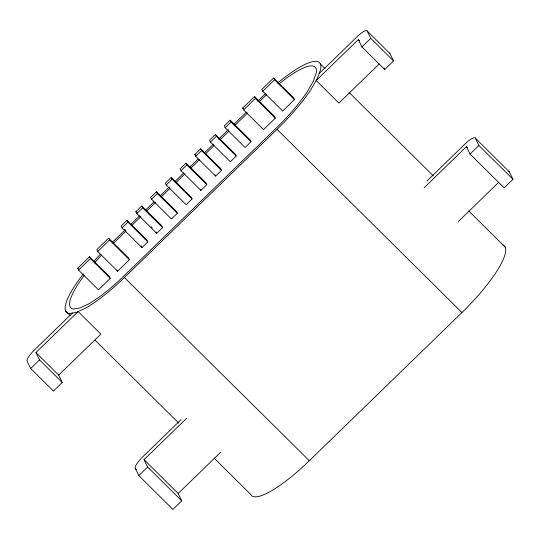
<?xml version="1.0" encoding="UTF-8"?>
<svg xmlns="http://www.w3.org/2000/svg" width="540" height="540" viewBox="0 0 540 540"><rect width="100%" height="100%" fill="white"/><g stroke="black" fill="none" stroke-linecap="round" stroke-linejoin="round"><path stroke-width="0.81" d="M77.672 268.225L89.465 256.784L109.377 276.514L110.268 278.357L98.483 289.798L78.57 270.068L77.672 268.225L78.847 269.386M108.614 238.187L96.829 249.629L97.727 251.471L117.639 271.202L129.425 259.76L128.534 257.918L108.614 238.187L109.512 240.03L129.425 259.76M127.035 220.306L121.142 226.031L122.04 227.873L141.953 247.604L147.845 241.88L146.947 240.037L127.035 220.306L127.933 222.149L147.845 241.88M135.878 211.727L141.77 206.003L161.683 225.734L162.581 227.576L156.688 233.3L136.775 213.57L135.878 211.727L137.045 212.888M156.506 191.7L150.613 197.424L151.511 199.267L171.423 218.997L177.316 213.273L176.418 211.43L156.506 191.7L157.403 193.543L177.316 213.273M171.241 177.397L165.348 183.121L166.239 184.964L186.158 204.694L192.051 198.97L191.153 197.127L171.241 177.397L172.139 179.24L192.051 198.97M185.976 163.094L180.083 168.811L180.974 170.66L200.894 190.391L206.786 184.667L205.888 182.824L185.976 163.094L186.874 164.936L206.786 184.667M194.819 154.508L200.711 148.79L220.624 168.52L221.522 170.363L215.622 176.081L195.71 156.357L194.819 154.508L195.986 155.669M215.447 134.487L209.554 140.204L210.445 142.047L230.357 161.777L236.257 156.06L235.359 154.217L215.447 134.487L216.344 136.33L236.257 156.06M230.182 120.184L224.289 125.901L225.18 127.744L245.093 147.474L250.992 141.757L250.094 139.914L230.182 120.184L231.073 122.027L250.992 141.757M242.703 108.02L254.495 96.579L274.408 116.309L275.299 118.152L263.513 129.6L243.601 109.87L242.703 108.02L243.878 109.181M273.652 77.983L261.86 89.431L262.757 91.273L282.67 111.004L294.455 99.556L293.564 97.713L273.652 77.983L274.543 79.832L294.455 99.556M78.57 270.068L90.356 258.626L89.465 256.784M97.727 251.471L109.512 240.03M122.04 227.873L127.933 222.149M136.775 213.57L142.668 207.846L141.77 206.003M151.511 199.267L157.403 193.543M166.239 184.964L172.139 179.24M180.974 170.66L186.874 164.936M195.71 156.357L201.609 150.633L200.711 148.79M210.445 142.047L216.344 136.33M225.18 127.744L231.073 122.027M243.601 109.87L255.386 98.422L254.495 96.579M262.757 91.273L274.543 79.832M112.529 242.123L125.199 229.817M130.633 224.552L139.678 215.764M145.712 209.905L154.163 201.704M160.198 195.851L169.243 187.063M174.677 181.791L183.728 173.009M189.763 167.15L198.207 158.949M204.242 153.09L213.293 144.308M218.72 139.036L228.38 129.661M233.806 124.389L246.476 112.091M257.945 100.967L261.562 97.45A71.28 16.78 -45.3 0 1 265.822 93.4M113.198 243.506L125.874 231.201M131.902 225.349L140.953 216.56M146.387 211.288L155.439 202.5M161.467 196.648L169.918 188.447M175.952 182.588L185.004 173.806M191.038 167.947L199.483 159.746M205.517 153.887L213.962 145.692M219.996 139.833L229.048 131.044M234.482 125.773L247.752 112.887M259.214 101.763L262.231 98.834A65.104 15.329 -45.3 0 1 266.517 94.763M72.448 313.031L34.601 349.778A12.359 2.909 -45.3 0 0 27.101 361.125L30.679 368.503L53.44 391.048L62.282 382.469L58.698 375.091L35.944 352.546L78.131 311.587L100.892 334.139L58.698 375.091M319.147 73.555L357.001 36.815A12.359 2.909 -45.3 0 1 367.18 30.996L389.941 53.548L393.518 60.919L384.683 69.505L361.921 46.953L358.344 39.582L316.15 80.534L338.911 103.086L379.289 63.882M30.679 368.503L39.521 359.917L35.944 352.546M83.363 273.901A71.28 16.78 -45.3 0 0 69.41 313.51L76.37 312.417L86.076 307.854A71.28 16.78 -45.3 0 0 124.396 277.526L277.047 129.344A71.28 16.78 -45.3 0 0 310.831 89.674L317.331 78.509L320.558 69.721A71.28 16.78 -45.3 0 0 277.682 82.951M361.921 46.953L370.764 38.374L367.18 30.996M181.076 419.627L142.695 456.881A12.359 2.909 -45.3 0 0 135.203 468.227L138.78 475.605L172.915 509.429L181.757 500.843L178.18 493.472L144.038 459.648L186.617 418.318M427.052 180.853L465.102 143.917A12.359 2.909 -45.3 0 1 475.281 138.098L509.423 171.923L513 179.3L504.158 187.88L470.023 154.055L466.439 146.684L424.163 187.724M138.78 475.605L147.623 467.019L144.038 459.648M470.023 154.055L478.865 145.476L475.281 138.098M178.18 493.472L220.759 452.135M458.305 221.549L498.764 182.263M214.076 458.109L250.574 494.276A71.28 16.78 -45.3 0 0 309.305 460.735L461.957 312.545A71.28 16.78 -45.3 0 0 503.071 245.093M370.764 38.374L393.518 60.919M478.865 145.476L513 179.3M358.344 39.582L359.539 40.763M466.439 146.684L467.64 147.872M320.288 63.902L325.073 68.648M349.015 92.367L433.39 175.959M468.693 210.944L505.197 247.111M255.386 98.422L275.299 118.152M277.047 129.344L461.957 312.545M201.609 150.633L221.522 170.363M142.668 207.846L162.581 227.576M151.106 226.814L152.273 227.975M124.659 229.513L125.827 230.668M124.396 277.526L309.305 460.735M90.356 258.626L110.268 278.357M65.671 311.074L70.457 315.812M94.993 340.126L178.767 423.131M39.521 359.917L62.282 382.469M147.623 467.019L181.757 500.843M135.203 468.227L136.397 469.415M383.967 68.026L384.683 69.505M215.028 174.852L215.622 176.081M200.293 189.155L200.894 190.391M156.087 232.072L156.688 233.3M141.055 245.761L141.953 247.604M117.038 269.973L117.639 271.202M278.998 83.916A65.104 15.329 -45.3 0 1 316.109 73.508L313.166 81.533L307.233 91.733A65.104 15.329 -45.3 0 1 276.379 127.96L123.721 276.143A65.104 15.329 -45.3 0 1 88.729 303.838L79.866 308.009L73.508 309.008A65.104 15.329 -45.3 0 1 84.159 275.569M94.453 262.926A65.104 15.329 -45.3 0 1 101.594 255.096M93.764 261.448A71.28 16.78 -45.3 0 1 100.346 254.286M508.768 171.497A12.359 2.909 -45.3 0 1 509.423 171.923M389.293 53.123A12.359 2.909 -45.3 0 1 389.941 53.548"/></g></svg>
